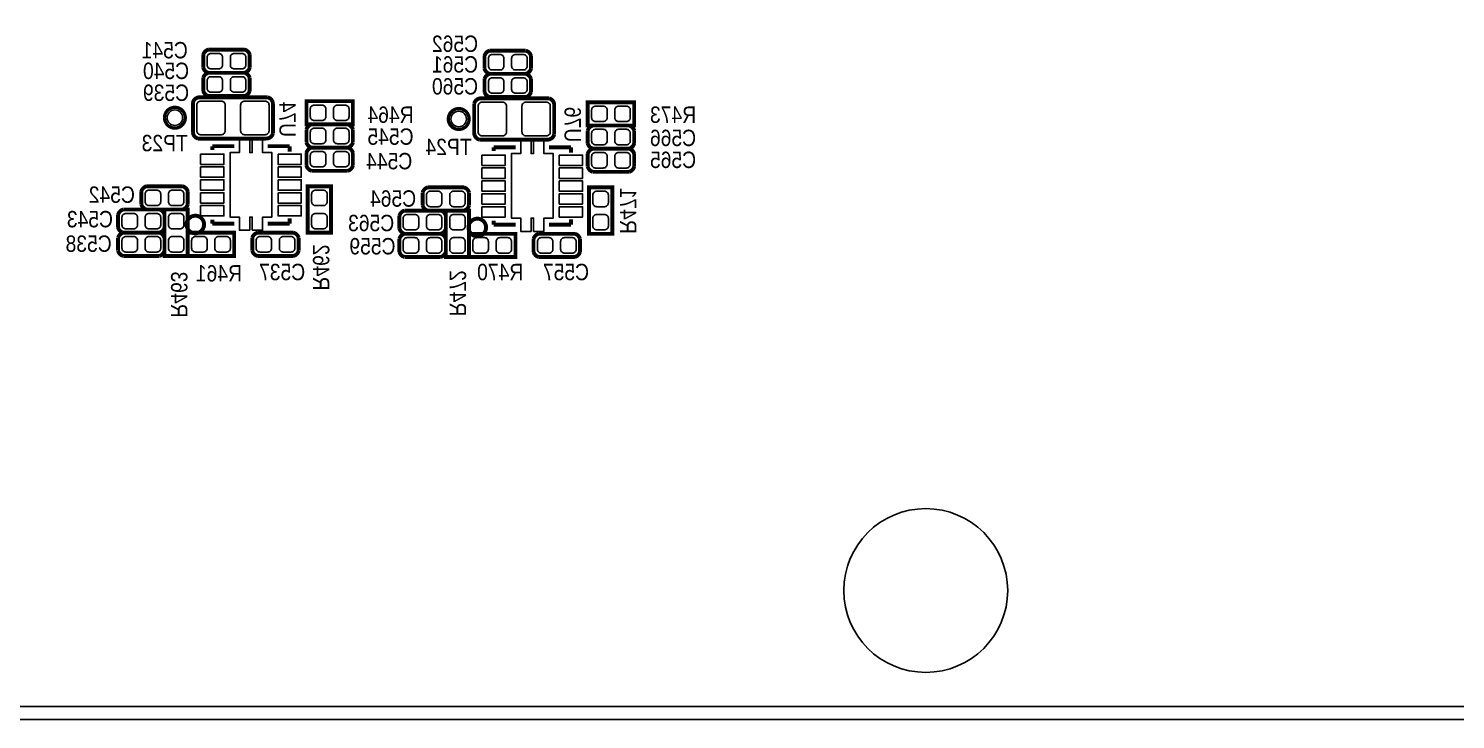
# Model space of a CAD drawing. Extents: x 35 to 230, y 10 to 165.
# Drawn here: x 78.9 to 134.2, y 10 to 36.8 of the extents above; entities that cross this region are included whole.
import ezdxf

# ---------------------------------------------------------------- set-up
doc = ezdxf.new("R2010")
doc.units = 0
for name, color, linetype in [('BG_OUTLINE', 254, 'CONTINUOUS'), ('PG_SILKSCREEN_BOTTOM', 254, 'CONTINUOUS'), ('PG_SOLDERMASK_BOTTOM', 85, 'CONTINUOUS'), ('PIN_SOLDERMASK_BOTTOM', 85, 'CONTINUOUS'), ('RD_SILKSCREEN_BOTTOM', 142, 'CONTINUOUS'), ('RKI_ALL', 43, 'CONTINUOUS')]:
    doc.layers.add(name, color=color, linetype=linetype)

msp = doc.modelspace()

# ---------------------------------------------------------------- linework, layer by layer
at = {"layer": 'BG_OUTLINE'}
msp.add_lwpolyline([(35, 12), (35, 121.6358, -0.414214), (37.286, 123.9218), (41.2, 123.9218), (41.2, 157.5018), (37.286, 157.5018, -0.414214), (35, 159.7878), (35, 163, -0.414214), (37, 165), (228, 165, -0.414214), (230, 163), (230, 12, -0.414214), (228, 10), (37, 10, -0.414214)], format="xyb", close=True, dxfattribs=at)
for points in [[(228, 10), (37, 10)], [(37, 10), (228, 10)]]:
    msp.add_lwpolyline(points, dxfattribs=at)
at = {"layer": 'PG_SILKSCREEN_BOTTOM'}
for points, const_width in [([(87.4985, 35.2711, -0.265564), (87.2985, 35.0711), (85.8985, 35.0711, -0.265564), (85.6985, 35.2711), (85.6985, 35.7711, -0.265564), (85.8985, 35.9711), (87.2985, 35.9711, -0.265564), (87.4985, 35.7711)], 0.15), ([(98.4, 35.23, -0.265564), (98.2, 35.03), (96.8, 35.03, -0.265564), (96.6, 35.23), (96.6, 35.73, -0.265564), (96.8, 35.93), (98.2, 35.93, -0.265564), (98.4, 35.73)], 0.15), ([(87.4985, 34.3711, -0.265564), (87.2985, 34.1711), (85.8985, 34.1711, -0.265564), (85.6985, 34.3711), (85.6985, 34.8711, -0.265564), (85.8985, 35.0711), (87.2985, 35.0711, -0.265564), (87.4985, 34.8711)], 0.15), ([(98.4, 34.33, -0.265564), (98.2, 34.13), (96.8, 34.13, -0.265564), (96.6, 34.33), (96.6, 34.83, -0.265564), (96.8, 35.03), (98.2, 35.03, -0.265564), (98.4, 34.83)], 0.15), ([(85.0031, 33.33, 1), (84.1969, 33.33, 1), (85.0031, 33.33)], 0.127), ([(85.5485, 34.1211, 0.333333), (85.2985, 33.9211)], 0.15), ([(88.1485, 32.5211, 0.333333), (88.3985, 32.7211), (88.3985, 33.8711, 0.333333), (88.1985, 34.1211), (85.4985, 34.1211)], 0.15), ([(96.0031, 33.28, 1), (95.1969, 33.28, 1), (96.0031, 33.28)], 0.127), ([(96.45, 34.08, 0.333333), (96.2, 33.88)], 0.15), ([(99.05, 32.48, 0.333333), (99.3, 32.68), (99.3, 33.83, 0.333333), (99.1, 34.08), (96.4, 34.08)], 0.15), ([(85.2985, 32.7711, 0.333333), (85.4985, 32.5211)], 0.15), ([(91.4985, 32.3711, -0.265564), (91.2985, 32.1711), (89.8985, 32.1711, -0.265564), (89.6985, 32.3711), (89.6985, 32.8711, -0.265564), (89.8985, 33.0711), (91.2985, 33.0711, -0.265564), (91.4985, 32.8711)], 0.15), ([(96.2, 32.73, 0.333333), (96.4, 32.48)], 0.15), ([(102.4, 32.33, -0.265564), (102.2, 32.13), (100.8, 32.13, -0.265564), (100.6, 32.33), (100.6, 32.83, -0.265564), (100.8, 33.03), (102.2, 33.03, -0.265564), (102.4, 32.83)], 0.15), ([(91.4985, 31.4711, -0.265564), (91.2985, 31.2711), (89.8985, 31.2711, -0.265564), (89.6985, 31.4711), (89.6985, 31.9711, -0.265564), (89.8985, 32.1711), (91.2985, 32.1711, -0.265564), (91.4985, 31.9711)], 0.15), ([(102.4, 31.43, -0.265564), (102.2, 31.23), (100.8, 31.23, -0.265564), (100.6, 31.43), (100.6, 31.93, -0.265564), (100.8, 32.13), (102.2, 32.13, -0.265564), (102.4, 31.93)], 0.15), ([(83.2985, 30.4711, -0.265564), (83.4985, 30.6711), (84.8985, 30.6711, -0.265564), (85.0985, 30.4711), (85.0985, 29.9711, -0.265564), (84.8985, 29.7711), (83.4985, 29.7711, -0.265564), (83.2985, 29.9711)], 0.15), ([(94.2, 30.43, -0.265564), (94.4, 30.63), (95.8, 30.63, -0.265564), (96, 30.43), (96, 29.93, -0.265564), (95.8, 29.73), (94.4, 29.73, -0.265564), (94.2, 29.93)], 0.15), ([(82.3985, 29.5711, -0.265564), (82.5985, 29.7711), (83.9985, 29.7711, -0.265564), (84.1985, 29.5711), (84.1985, 29.0711, -0.265564), (83.9985, 28.8711), (82.5985, 28.8711, -0.265564), (82.3985, 29.0711)], 0.15), ([(85.731, 29.1896, 1.000059), (85.0495, 29.1896, 0.999941), (85.731, 29.1896)], 0.1524), ([(93.3, 29.53, -0.265564), (93.5, 29.73), (94.9, 29.73, -0.265564), (95.1, 29.53), (95.1, 29.03, -0.265564), (94.9, 28.83), (93.5, 28.83, -0.265564), (93.3, 29.03)], 0.15), ([(96.6603, 29.075, 1), (95.9788, 29.075, 1), (96.6603, 29.075)], 0.1524), ([(84.1985, 28.1711, -0.265564), (83.9985, 27.9711), (82.5985, 27.9711, -0.265564), (82.3985, 28.1711), (82.3985, 28.6711, -0.265564), (82.5985, 28.8711), (83.9985, 28.8711, -0.265564), (84.1985, 28.6711)], 0.15), ([(89.3985, 28.1711, -0.265564), (89.1985, 27.9711), (87.7985, 27.9711, -0.265564), (87.5985, 28.1711), (87.5985, 28.6711, -0.265564), (87.7985, 28.8711), (89.1985, 28.8711, -0.265564), (89.3985, 28.6711)], 0.15), ([(95.1, 28.13, -0.265564), (94.9, 27.93), (93.5, 27.93, -0.265564), (93.3, 28.13), (93.3, 28.63, -0.265564), (93.5, 28.83), (94.9, 28.83, -0.265564), (95.1, 28.63)], 0.15), ([(100.3, 28.13, -0.265564), (100.1, 27.93), (98.7, 27.93, -0.265564), (98.5, 28.13), (98.5, 28.63, -0.265564), (98.7, 28.83), (100.1, 28.83, -0.265564), (100.3, 28.63)], 0.15)]:
    msp.add_lwpolyline(points, format="xyb", dxfattribs=dict(at, const_width=const_width))
for points, const_width in [([(87.4985, 35.7711), (87.4985, 35.2711)], 0.15), ([(98.4, 35.73), (98.4, 35.23)], 0.15), ([(87.4985, 34.8711), (87.4985, 34.3711)], 0.15), ([(98.4, 34.83), (98.4, 34.33)], 0.15), ([(85.2985, 33.9211), (85.2985, 32.7711)], 0.15), ([(91.4985, 33.7211), (91.4985, 33.9711), (89.6985, 33.9711), (89.6985, 33.0711), (91.4985, 33.0711), (91.4985, 33.7211)], 0.15), ([(96.2, 33.88), (96.2, 32.73)], 0.15), ([(102.4, 33.68), (102.4, 33.93), (100.6, 33.93), (100.6, 33.03), (102.4, 33.03), (102.4, 33.68)], 0.15), ([(91.4985, 32.8711), (91.4985, 32.3711)], 0.15), ([(102.4, 32.83), (102.4, 32.33)], 0.15), ([(85.4985, 32.5211), (88.1485, 32.5211)], 0.15), ([(86.0499, 32.0742), (86.0499, 32.225)], 0.1501), ([(86.9008, 32.225), (86.0499, 32.225)], 0.1501), ([(87.5507, 32.225), (87.549, 32.225)], 0.1501), ([(89.0498, 32.225), (88.1992, 32.225)], 0.1501), ([(89.0498, 32.019), (89.0498, 32.225)], 0.1501), ([(96.4, 32.48), (99.05, 32.48)], 0.15), ([(96.9514, 32.0331), (96.9514, 32.1839)], 0.1501), ([(97.8023, 32.1839), (96.9514, 32.1839)], 0.1501), ([(98.4523, 32.1839), (98.4505, 32.1839)], 0.1501), ([(99.9514, 32.1839), (99.1007, 32.1839)], 0.1501), ([(99.9514, 31.9779), (99.9514, 32.1839)], 0.1501), ([(91.4985, 31.9711), (91.4985, 31.4711)], 0.15), ([(102.4, 31.93), (102.4, 31.43)], 0.15), ([(83.2985, 29.9711), (83.2985, 30.4711)], 0.15), ([(90.3985, 28.8711), (90.6485, 28.8711), (90.6485, 30.6711), (89.7485, 30.6711), (89.7485, 28.8711), (90.3985, 28.8711)], 0.15), ([(94.2, 29.93), (94.2, 30.43)], 0.15), ([(101.3, 28.83), (101.55, 28.83), (101.55, 30.63), (100.65, 30.63), (100.65, 28.83), (101.3, 28.83)], 0.15), ([(82.3985, 29.0711), (82.3985, 29.5711)], 0.15), ([(84.8485, 27.9711), (85.0985, 27.9711), (85.0985, 29.7711), (84.1985, 29.7711), (84.1985, 27.9711), (84.8485, 27.9711)], 0.15), ([(86.0499, 29.225), (86.0499, 29.3759)], 0.1501), ([(89.0498, 29.225), (89.0498, 29.4308)], 0.1501), ([(93.3, 29.03), (93.3, 29.53)], 0.15), ([(95.75, 27.93), (96, 27.93), (96, 29.73), (95.1, 29.73), (95.1, 27.93), (95.75, 27.93)], 0.15), ([(96.9514, 29.1839), (96.9514, 29.3348)], 0.1501), ([(99.9514, 29.1839), (99.9514, 29.3897)], 0.1501), ([(85.0985, 28.2211), (85.0985, 27.9711), (86.8985, 27.9711), (86.8985, 28.8711), (85.0985, 28.8711), (85.0985, 28.2211)], 0.15), ([(86.0499, 29.225), (86.9008, 29.225)], 0.1501), ([(87.549, 29.225), (87.5507, 29.225)], 0.1501), ([(88.1992, 29.225), (89.0498, 29.225)], 0.1501), ([(96, 28.18), (96, 27.93), (97.8, 27.93), (97.8, 28.83), (96, 28.83), (96, 28.18)], 0.15), ([(96.9514, 29.1839), (97.8023, 29.1839)], 0.1501), ([(98.4505, 29.1839), (98.4523, 29.1839)], 0.1501), ([(99.1007, 29.1839), (99.9514, 29.1839)], 0.1501), ([(84.1985, 28.6711), (84.1985, 28.1711)], 0.15), ([(89.3985, 28.6711), (89.3985, 28.1711)], 0.15), ([(95.1, 28.63), (95.1, 28.13)], 0.15), ([(100.3, 28.63), (100.3, 28.13)], 0.15)]:
    msp.add_lwpolyline(points, dxfattribs=dict(at, const_width=const_width))
at = {"layer": 'PG_SOLDERMASK_BOTTOM'}
for points in [[(87.5993, 28.9642), (88.0008, 28.9642), (88.0008, 29.4793), (88.3607, 29.4793), (88.3607, 31.9809), (88.0008, 31.9809), (88.0008, 32.4856), (87.5993, 32.4856), (87.5993, 31.9809), (87.5007, 31.9809), (87.5007, 32.4856), (87.0991, 32.4856), (87.0991, 31.9809), (86.7392, 31.9809), (86.7392, 29.4793), (87.0991, 29.4793), (87.0991, 28.9642), (87.5007, 28.9642), (87.5007, 29.4793), (87.5993, 29.4793)], [(98.5008, 28.9231), (98.9023, 28.9231), (98.9023, 29.4382), (99.2623, 29.4382), (99.2623, 31.9398), (98.9023, 31.9398), (98.9023, 32.4445), (98.5008, 32.4445), (98.5008, 31.9398), (98.4022, 31.9398), (98.4022, 32.4445), (98.0006, 32.4445), (98.0006, 31.9398), (97.6407, 31.9398), (97.6407, 29.4382), (98.0006, 29.4382), (98.0006, 28.9231), (98.4022, 28.9231), (98.4022, 29.4382), (98.5008, 29.4382)]]:
    msp.add_lwpolyline(points, close=True, dxfattribs=at)
at = {"layer": 'PIN_SOLDERMASK_BOTTOM'}
for points in [[(86.2985, 35.8211), (85.9985, 35.8211, 0.414214), (85.8485, 35.6711), (85.8485, 35.3711, 0.414214), (85.9985, 35.2211), (86.2985, 35.2211, 0.414214), (86.4485, 35.3711), (86.4485, 35.6711, 0.414214)], [(87.1985, 35.8211), (86.8985, 35.8211, 0.414214), (86.7485, 35.6711), (86.7485, 35.3711, 0.414214), (86.8985, 35.2211), (87.1985, 35.2211, 0.414214), (87.3485, 35.3711), (87.3485, 35.6711, 0.414214)], [(97.2, 35.78), (96.9, 35.78, 0.414214), (96.75, 35.63), (96.75, 35.33, 0.414214), (96.9, 35.18), (97.2, 35.18, 0.414214), (97.35, 35.33), (97.35, 35.63, 0.414214)], [(98.1, 35.78), (97.8, 35.78, 0.414214), (97.65, 35.63), (97.65, 35.33, 0.414214), (97.8, 35.18), (98.1, 35.18, 0.414214), (98.25, 35.33), (98.25, 35.63, 0.414214)], [(86.2985, 34.9211), (85.9985, 34.9211, 0.414214), (85.8485, 34.7711), (85.8485, 34.4711, 0.414214), (85.9985, 34.3211), (86.2985, 34.3211, 0.414214), (86.4485, 34.4711), (86.4485, 34.7711, 0.414214)], [(87.1985, 34.9211), (86.8985, 34.9211, 0.414214), (86.7485, 34.7711), (86.7485, 34.4711, 0.414214), (86.8985, 34.3211), (87.1985, 34.3211, 0.414214), (87.3485, 34.4711), (87.3485, 34.7711, 0.414214)], [(97.2, 34.88), (96.9, 34.88, 0.414214), (96.75, 34.73), (96.75, 34.43, 0.414214), (96.9, 34.28), (97.2, 34.28, 0.414214), (97.35, 34.43), (97.35, 34.73, 0.414214)], [(98.1, 34.88), (97.8, 34.88, 0.414214), (97.65, 34.73), (97.65, 34.43, 0.414214), (97.8, 34.28), (98.1, 34.28, 0.414214), (98.25, 34.43), (98.25, 34.73, 0.414214)], [(86.5485, 33.8211, 0.414214), (86.3985, 33.9711), (85.5985, 33.9711, 0.414214), (85.4485, 33.8211), (85.4485, 32.8211, 0.414214), (85.5985, 32.6711), (86.3985, 32.6711, 0.414214), (86.5485, 32.8211)], [(88.2485, 33.8211, 0.414214), (88.0985, 33.9711), (87.2985, 33.9711, 0.414214), (87.1485, 33.8211), (87.1485, 32.8211, 0.414214), (87.2985, 32.6711), (88.0985, 32.6711, 0.414214), (88.2485, 32.8211)], [(89.9985, 33.2211), (90.2985, 33.2211, 0.414214), (90.4485, 33.3711), (90.4485, 33.6711, 0.414214), (90.2985, 33.8211), (89.9985, 33.8211, 0.414214), (89.8485, 33.6711), (89.8485, 33.3711, 0.414214)], [(90.8985, 33.2211), (91.1985, 33.2211, 0.414214), (91.3485, 33.3711), (91.3485, 33.6711, 0.414214), (91.1985, 33.8211), (90.8985, 33.8211, 0.414214), (90.7485, 33.6711), (90.7485, 33.3711, 0.414214)], [(97.45, 33.78, 0.414214), (97.3, 33.93), (96.5, 33.93, 0.414214), (96.35, 33.78), (96.35, 32.78, 0.414214), (96.5, 32.63), (97.3, 32.63, 0.414214), (97.45, 32.78)], [(99.15, 33.78, 0.414214), (99, 33.93), (98.2, 33.93, 0.414214), (98.05, 33.78), (98.05, 32.78, 0.414214), (98.2, 32.63), (99, 32.63, 0.414214), (99.15, 32.78)], [(100.9, 33.18), (101.2, 33.18, 0.414214), (101.35, 33.33), (101.35, 33.63, 0.414214), (101.2, 33.78), (100.9, 33.78, 0.414214), (100.75, 33.63), (100.75, 33.33, 0.414214)], [(101.8, 33.18), (102.1, 33.18, 0.414214), (102.25, 33.33), (102.25, 33.63, 0.414214), (102.1, 33.78), (101.8, 33.78, 0.414214), (101.65, 33.63), (101.65, 33.33, 0.414214)], [(90.2985, 32.9211), (89.9985, 32.9211, 0.414214), (89.8485, 32.7711), (89.8485, 32.4711, 0.414214), (89.9985, 32.3211), (90.2985, 32.3211, 0.414214), (90.4485, 32.4711), (90.4485, 32.7711, 0.414214)], [(91.1985, 32.9211), (90.8985, 32.9211, 0.414214), (90.7485, 32.7711), (90.7485, 32.4711, 0.414214), (90.8985, 32.3211), (91.1985, 32.3211, 0.414214), (91.3485, 32.4711), (91.3485, 32.7711, 0.414214)], [(101.2, 32.88), (100.9, 32.88, 0.414214), (100.75, 32.73), (100.75, 32.43, 0.414214), (100.9, 32.28), (101.2, 32.28, 0.414214), (101.35, 32.43), (101.35, 32.73, 0.414214)], [(102.1, 32.88), (101.8, 32.88, 0.414214), (101.65, 32.73), (101.65, 32.43, 0.414214), (101.8, 32.28), (102.1, 32.28, 0.414214), (102.25, 32.43), (102.25, 32.73, 0.414214)], [(90.2985, 32.0211), (89.9985, 32.0211, 0.414214), (89.8485, 31.8711), (89.8485, 31.5711, 0.414214), (89.9985, 31.4211), (90.2985, 31.4211, 0.414214), (90.4485, 31.5711), (90.4485, 31.8711, 0.414214)], [(91.1985, 32.0211), (90.8985, 32.0211, 0.414214), (90.7485, 31.8711), (90.7485, 31.5711, 0.414214), (90.8985, 31.4211), (91.1985, 31.4211, 0.414214), (91.3485, 31.5711), (91.3485, 31.8711, 0.414214)], [(101.2, 31.98), (100.9, 31.98, 0.414214), (100.75, 31.83), (100.75, 31.53, 0.414214), (100.9, 31.38), (101.2, 31.38, 0.414214), (101.35, 31.53), (101.35, 31.83, 0.414214)], [(102.1, 31.98), (101.8, 31.98, 0.414214), (101.65, 31.83), (101.65, 31.53, 0.414214), (101.8, 31.38), (102.1, 31.38, 0.414214), (102.25, 31.53), (102.25, 31.83, 0.414214)], [(83.5985, 29.9211), (83.8985, 29.9211, 0.414214), (84.0485, 30.0711), (84.0485, 30.3711, 0.414214), (83.8985, 30.5211), (83.5985, 30.5211, 0.414214), (83.4485, 30.3711), (83.4485, 30.0711, 0.414214)], [(84.4985, 29.9211), (84.7985, 29.9211, 0.414214), (84.9485, 30.0711), (84.9485, 30.3711, 0.414214), (84.7985, 30.5211), (84.4985, 30.5211, 0.414214), (84.3485, 30.3711), (84.3485, 30.0711, 0.414214)], [(89.8985, 30.3711), (89.8985, 30.0711, 0.414214), (90.0485, 29.9211), (90.3485, 29.9211, 0.414214), (90.4985, 30.0711), (90.4985, 30.3711, 0.414214), (90.3485, 30.5211), (90.0485, 30.5211, 0.414214)], [(94.5, 29.88), (94.8, 29.88, 0.414214), (94.95, 30.03), (94.95, 30.33, 0.414214), (94.8, 30.48), (94.5, 30.48, 0.414214), (94.35, 30.33), (94.35, 30.03, 0.414214)], [(95.4, 29.88), (95.7, 29.88, 0.414214), (95.85, 30.03), (95.85, 30.33, 0.414214), (95.7, 30.48), (95.4, 30.48, 0.414214), (95.25, 30.33), (95.25, 30.03, 0.414214)], [(100.8, 30.33), (100.8, 30.03, 0.414214), (100.95, 29.88), (101.25, 29.88, 0.414214), (101.4, 30.03), (101.4, 30.33, 0.414214), (101.25, 30.48), (100.95, 30.48, 0.414214)], [(82.6985, 29.0211), (82.9985, 29.0211, 0.414214), (83.1485, 29.1711), (83.1485, 29.4711, 0.414214), (82.9985, 29.6211), (82.6985, 29.6211, 0.414214), (82.5485, 29.4711), (82.5485, 29.1711, 0.414214)], [(83.5985, 29.0211), (83.8985, 29.0211, 0.414214), (84.0485, 29.1711), (84.0485, 29.4711, 0.414214), (83.8985, 29.6211), (83.5985, 29.6211, 0.414214), (83.4485, 29.4711), (83.4485, 29.1711, 0.414214)], [(84.3485, 29.4711), (84.3485, 29.1711, 0.414214), (84.4985, 29.0211), (84.7985, 29.0211, 0.414214), (84.9485, 29.1711), (84.9485, 29.4711, 0.414214), (84.7985, 29.6211), (84.4985, 29.6211, 0.414214)], [(89.8985, 29.4711), (89.8985, 29.1711, 0.414214), (90.0485, 29.0211), (90.3485, 29.0211, 0.414214), (90.4985, 29.1711), (90.4985, 29.4711, 0.414214), (90.3485, 29.6211), (90.0485, 29.6211, 0.414214)], [(93.6, 28.98), (93.9, 28.98, 0.414214), (94.05, 29.13), (94.05, 29.43, 0.414214), (93.9, 29.58), (93.6, 29.58, 0.414214), (93.45, 29.43), (93.45, 29.13, 0.414214)], [(94.5, 28.98), (94.8, 28.98, 0.414214), (94.95, 29.13), (94.95, 29.43, 0.414214), (94.8, 29.58), (94.5, 29.58, 0.414214), (94.35, 29.43), (94.35, 29.13, 0.414214)], [(95.25, 29.43), (95.25, 29.13, 0.414214), (95.4, 28.98), (95.7, 28.98, 0.414214), (95.85, 29.13), (95.85, 29.43, 0.414214), (95.7, 29.58), (95.4, 29.58, 0.414214)], [(100.8, 29.43), (100.8, 29.13, 0.414214), (100.95, 28.98), (101.25, 28.98, 0.414214), (101.4, 29.13), (101.4, 29.43, 0.414214), (101.25, 29.58), (100.95, 29.58, 0.414214)], [(82.9985, 28.7211), (82.6985, 28.7211, 0.414214), (82.5485, 28.5711), (82.5485, 28.2711, 0.414214), (82.6985, 28.1211), (82.9985, 28.1211, 0.414214), (83.1485, 28.2711), (83.1485, 28.5711, 0.414214)], [(83.8985, 28.7211), (83.5985, 28.7211, 0.414214), (83.4485, 28.5711), (83.4485, 28.2711, 0.414214), (83.5985, 28.1211), (83.8985, 28.1211, 0.414214), (84.0485, 28.2711), (84.0485, 28.5711, 0.414214)], [(84.3485, 28.5711), (84.3485, 28.2711, 0.414214), (84.4985, 28.1211), (84.7985, 28.1211, 0.414214), (84.9485, 28.2711), (84.9485, 28.5711, 0.414214), (84.7985, 28.7211), (84.4985, 28.7211, 0.414214)], [(85.6985, 28.7211), (85.3985, 28.7211, 0.414214), (85.2485, 28.5711), (85.2485, 28.2711, 0.414214), (85.3985, 28.1211), (85.6985, 28.1211, 0.414214), (85.8485, 28.2711), (85.8485, 28.5711, 0.414214)], [(86.5985, 28.7211), (86.2985, 28.7211, 0.414214), (86.1485, 28.5711), (86.1485, 28.2711, 0.414214), (86.2985, 28.1211), (86.5985, 28.1211, 0.414214), (86.7485, 28.2711), (86.7485, 28.5711, 0.414214)], [(88.1985, 28.7211), (87.8985, 28.7211, 0.414214), (87.7485, 28.5711), (87.7485, 28.2711, 0.414214), (87.8985, 28.1211), (88.1985, 28.1211, 0.414214), (88.3485, 28.2711), (88.3485, 28.5711, 0.414214)], [(89.0985, 28.7211), (88.7985, 28.7211, 0.414214), (88.6485, 28.5711), (88.6485, 28.2711, 0.414214), (88.7985, 28.1211), (89.0985, 28.1211, 0.414214), (89.2485, 28.2711), (89.2485, 28.5711, 0.414214)], [(93.9, 28.68), (93.6, 28.68, 0.414214), (93.45, 28.53), (93.45, 28.23, 0.414214), (93.6, 28.08), (93.9, 28.08, 0.414214), (94.05, 28.23), (94.05, 28.53, 0.414214)], [(94.8, 28.68), (94.5, 28.68, 0.414214), (94.35, 28.53), (94.35, 28.23, 0.414214), (94.5, 28.08), (94.8, 28.08, 0.414214), (94.95, 28.23), (94.95, 28.53, 0.414214)], [(95.25, 28.53), (95.25, 28.23, 0.414214), (95.4, 28.08), (95.7, 28.08, 0.414214), (95.85, 28.23), (95.85, 28.53, 0.414214), (95.7, 28.68), (95.4, 28.68, 0.414214)], [(96.6, 28.68), (96.3, 28.68, 0.414214), (96.15, 28.53), (96.15, 28.23, 0.414214), (96.3, 28.08), (96.6, 28.08, 0.414214), (96.75, 28.23), (96.75, 28.53, 0.414214)], [(97.5, 28.68), (97.2, 28.68, 0.414214), (97.05, 28.53), (97.05, 28.23, 0.414214), (97.2, 28.08), (97.5, 28.08, 0.414214), (97.65, 28.23), (97.65, 28.53, 0.414214)], [(99.1, 28.68), (98.8, 28.68, 0.414214), (98.65, 28.53), (98.65, 28.23, 0.414214), (98.8, 28.08), (99.1, 28.08, 0.414214), (99.25, 28.23), (99.25, 28.53, 0.414214)], [(100, 28.68), (99.7, 28.68, 0.414214), (99.55, 28.53), (99.55, 28.23, 0.414214), (99.7, 28.08), (100, 28.08, 0.414214), (100.15, 28.23), (100.15, 28.53, 0.414214)]]:
    msp.add_lwpolyline(points, format="xyb", close=True, dxfattribs=at)
for points in [[(85.59775, 31.9222), (85.59775, 31.5206), (86.49945, 31.5206), (86.49945, 31.9222)], [(88.59755, 31.9222), (88.59755, 31.5206), (89.49925, 31.5206), (89.49925, 31.9222)], [(96.49925, 31.8811), (96.49925, 31.4795), (97.40095, 31.4795), (97.40095, 31.8811)], [(99.49905, 31.8811), (99.49905, 31.4795), (100.40075, 31.4795), (100.40075, 31.8811)], [(85.59775, 31.4218), (85.59775, 31.0202), (86.49945, 31.0202), (86.49945, 31.4218)], [(88.59755, 31.4218), (88.59755, 31.0202), (89.49925, 31.0202), (89.49925, 31.4218)], [(96.49925, 31.3807), (96.49925, 30.9791), (97.40095, 30.9791), (97.40095, 31.3807)], [(99.49905, 31.3807), (99.49905, 30.9791), (100.40075, 30.9791), (100.40075, 31.3807)], [(85.59775, 30.9219), (85.59775, 30.5203), (86.49945, 30.5203), (86.49945, 30.9219)], [(85.59775, 30.422), (85.59775, 30.0204), (86.49945, 30.0204), (86.49945, 30.422)], [(88.59755, 30.9219), (88.59755, 30.5203), (89.49925, 30.5203), (89.49925, 30.9219)], [(88.59755, 30.422), (88.59755, 30.0204), (89.49925, 30.0204), (89.49925, 30.422)], [(96.49925, 30.8808), (96.49925, 30.4792), (97.40095, 30.4792), (97.40095, 30.8808)], [(99.49905, 30.8808), (99.49905, 30.4792), (100.40075, 30.4792), (100.40075, 30.8808)], [(85.59775, 29.9222), (85.59775, 29.5206), (86.49945, 29.5206), (86.49945, 29.9222)], [(88.59755, 29.9222), (88.59755, 29.5206), (89.49925, 29.5206), (89.49925, 29.9222)], [(96.49925, 30.3809), (96.49925, 29.9793), (97.40095, 29.9793), (97.40095, 30.3809)], [(96.49925, 29.8811), (96.49925, 29.4795), (97.40095, 29.4795), (97.40095, 29.8811)], [(99.49905, 30.3809), (99.49905, 29.9793), (100.40075, 29.9793), (100.40075, 30.3809)], [(99.49905, 29.8811), (99.49905, 29.4795), (100.40075, 29.4795), (100.40075, 29.8811)]]:
    msp.add_lwpolyline(points, close=True, dxfattribs=at)
for centre, radius in [((84.6, 33.33), 0.3), ((95.6, 33.28), 0.3), ((113.7, 15), 3.175)]:
    msp.add_circle(centre, radius, dxfattribs=at)
at = {"layer": 'RKI_ALL'}
msp.add_lwpolyline([(35.5, 121.6358, -0.414214), (37.286, 123.4218), (41.7, 123.4218), (41.7, 158.0018), (37.286, 158.0018, -0.414214), (35.5, 159.7878), (35.5, 163, -0.414214), (37, 164.5), (228, 164.5, -0.414214), (229.5, 163), (229.5, 12, -0.414214), (228, 10.5), (37, 10.5, -0.414214), (35.5, 12)], format="xyb", close=True, dxfattribs=at)

# ---------------------------------------------------------------- texts
at = {"layer": 'RD_SILKSCREEN_BOTTOM', "text_generation_flag": 2, "width": 0.88}
for s, p in [('C562', (96.35, 35.88)), ('C541', (85.1, 35.63)), ('C540', (85.15, 34.83)), ('C561', (96.35, 35.08)), ('C560', (96.35, 34.23)), ('C539', (85.15, 33.98)), ('R464', (93.85, 33.13)), ('R473', (104.8, 33.13)), ('TP23', (85.1, 32.03)), ('C545', (93.85, 32.28)), ('C566', (104.8, 32.23)), ('TP24', (96.1, 31.88)), ('C544', (93.8, 31.33)), ('C565', (104.8, 31.38)), ('C542', (83.05, 30.03)), ('C564', (93.95, 29.88)), ('C543', (82.2, 29.08)), ('C563', (93.1, 28.93)), ('C538', (82.15, 28.13)), ('C559', (93.15, 28.03)), ('C537', (89.65, 27.03)), ('R470', (98.1, 27.03)), ('C557', (100.65, 27.03)), ('R461', (87.2, 26.98))]:
    msp.add_text(s, height=0.635, dxfattribs=at).set_placement(p)
for s, p in [('U74', (88.65, 32.58)), ('U76', (99.7, 32.38)), ('R471', (101.85, 28.83)), ('R462', (89.95, 26.63)), ('R463', (84.45, 25.58)), ('R472', (95.25, 25.63))]:
    msp.add_text(s, height=0.635, rotation=270, dxfattribs=at).set_placement(p)

doc.saveas('drawing.dxf')
